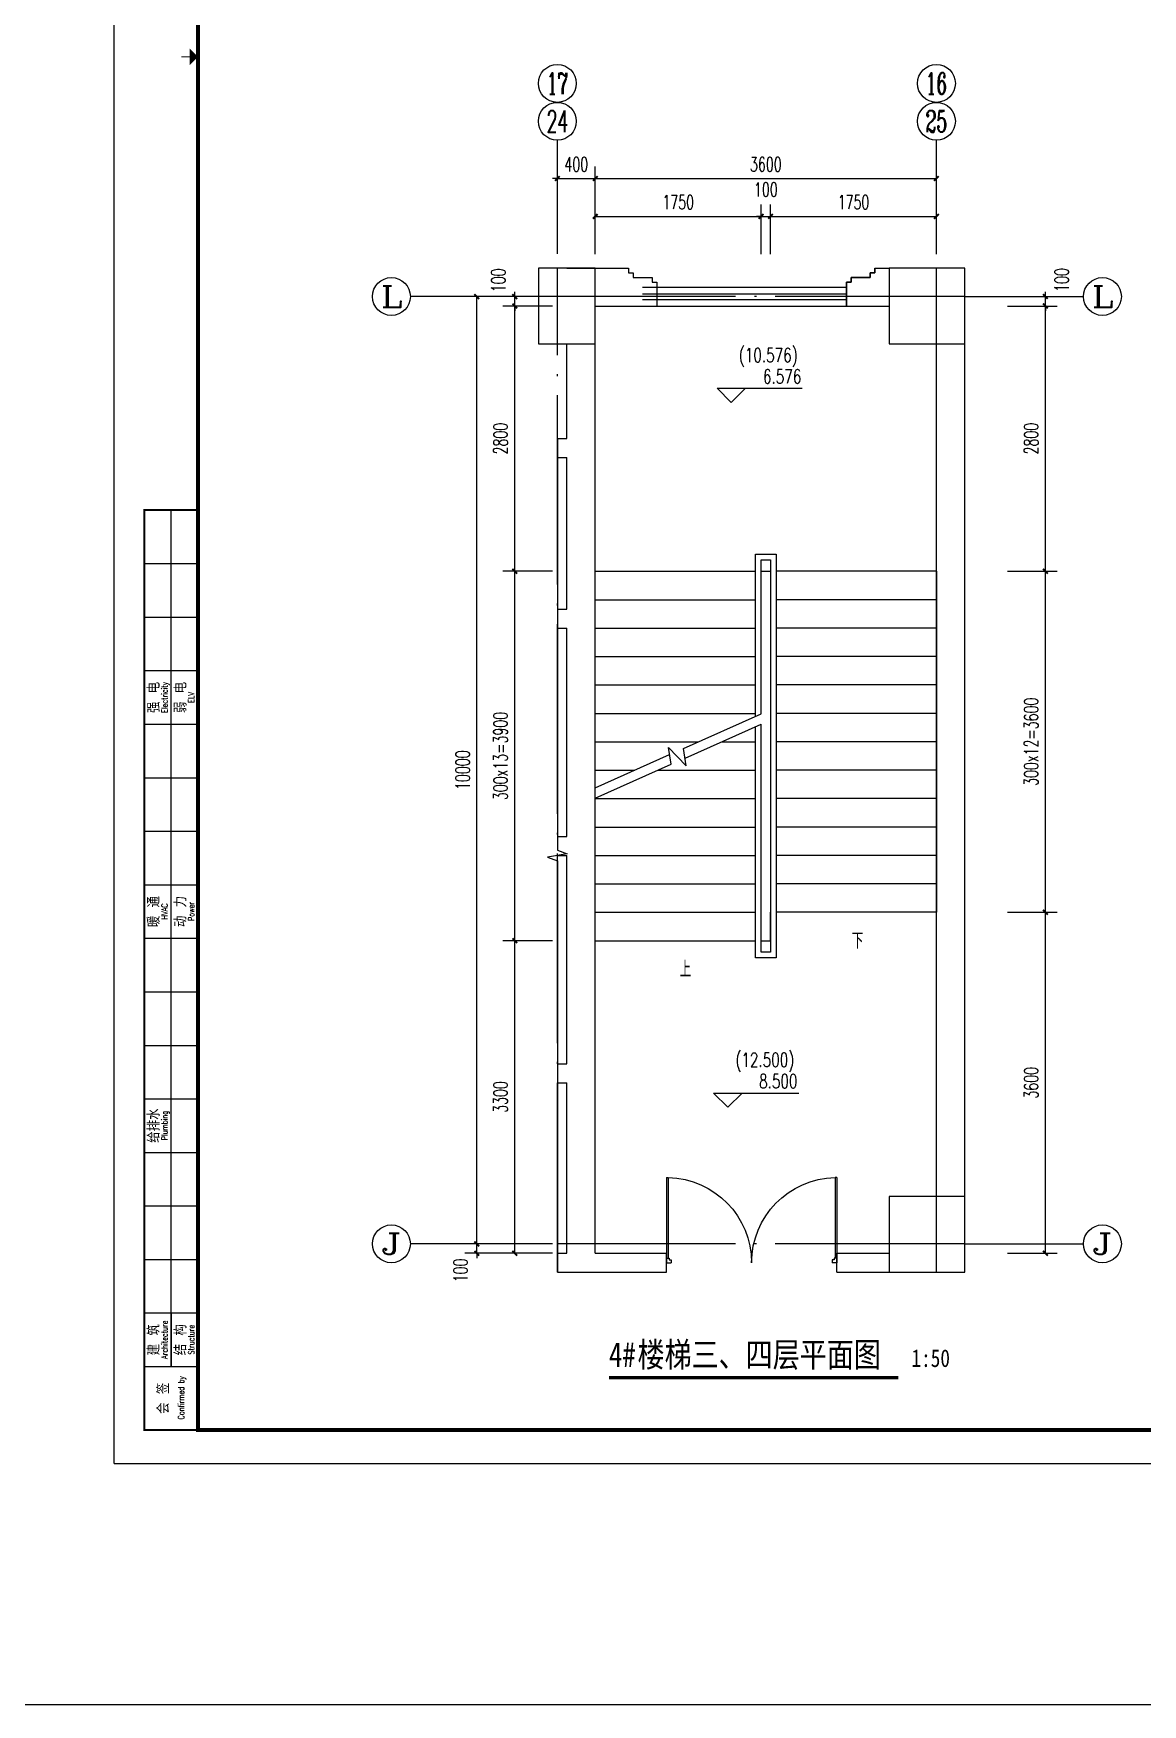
# Model space of a CAD drawing. Extents: x 239268 to 489116, y -316056 to -246175.
# Drawn here: x 369528 to 381233, y -278420 to -260778 of the extents above; entities that cross this region are included whole.
import ezdxf
from ezdxf.enums import TextEntityAlignment as Align

# ---------------------------------------------------------------- set-up
doc = ezdxf.new("R2010")
doc.units = 0
doc.header["$LTSCALE"] = 1000
doc.header["$MEASUREMENT"] = 0
doc.linetypes.add('DOTE', pattern=[2.42, 2, -0.2, 0.02, -0.2])
doc.layers.get('0').update_dxf_attribs({"linetype": 'CONTINUOUS'})
doc.layers.get('Defpoints').update_dxf_attribs({"color": 6, "linetype": 'CONTINUOUS'})
for name, color, linetype in [('3-liang-s', 120, 'CONTINUOUS'), ('A-墙线', 2, 'CONTINUOUS'), ('A-外窗', 145, 'CONTINUOUS'), ('A-门', 167, 'CONTINUOUS'), ('AXIS', 3, 'CONTINUOUS'), ('AXIS_TEXT', 7, 'CONTINUOUS'), ('COLUMN', 2, 'CONTINUOUS'), ('DIM_ELEV', 3, 'CONTINUOUS'), ('DIM_SYMB', 3, 'CONTINUOUS'), ('DOTE', 26, 'DOTE'), ('PUB_TEXT', 7, 'CONTINUOUS'), ('STAIR', 4, 'CONTINUOUS'), ('图框', 85, 'CONTINUOUS')]:
    doc.layers.add(name, color=color, linetype=linetype)
doc.styles.add('_TCH_AXIS', font='COMPLEX', dxfattribs={"bigfont": 'GBCBIG'})
doc.styles.add('_TCH_DIM', font='SIMPLEX', dxfattribs={"bigfont": 'GBCBIG'})
doc.styles.add('COMPLEX', font='COMPLEX')
doc.styles.add('DIM_FONT', font='SIMPLEX.shx', dxfattribs={"width": 0.65})
doc.styles.add('TKZ2_tjkts.shx', font='tjromant.shx', dxfattribs={"bigfont": 'tjkts.shx'})
doc.styles.add('房间名称', font='SIMHEI.TTF', dxfattribs={"width": 0.8})
doc.dimstyles.new('DIMN50', dxfattribs={"dimscale": 0.5, "dimtxt": 300, "dimasz": 100, "dimexe": 250, "dimexo": 300, "dimgap": 150, "dimtad": 1, "dimdec": 0, "dimzin": 0, "dimdsep": 46, "dimtxsty": 'DIM_FONT', "dimblk": 'ARCHTICK', "dimcen": 0.09, "dimclrt": 7, "dimazin": 2, "dimtfac": 1, "dimtdec": 0, "dimtix": 1, "dimtmove": 2, "dimatfit": 3, "dimfxl": 0, "dimtolj": 1, "dimtzin": 0, "dimarcsym": 0})

# ---------------------------------------------------------------- blocks, each defined once
blk = doc.blocks.new('m1800')
at = {"layer": 'A-墙线'}
for p, q in [((-900, -100), (-900, 100)), ((900, -100), (900, 100))]:
    blk.add_line(p, q, dxfattribs=at)
at = {"layer": 'A-门'}
for p, q in [((-900, 900), (-900, 0)), ((-900, 900), (-880, 900)), ((-880, 900), (-880, 50)), ((880, 900), (880, 50)), ((900, 900), (880, 900)), ((900, 900), (900, 0)), ((-900, 50), (-870, 50)), ((-900, 0), (-850, 0)), ((-870, 50), (-870, 30)), ((-870, 30), (-850, 30)), ((-850, 30), (-850, 0)), ((850, 30), (850, 0)), ((870, 30), (850, 30)), ((900, 0), (850, 0)), ((870, 50), (870, 30)), ((900, 50), (870, 50))]:
    blk.add_line(p, q, dxfattribs=at)
for centre, start, end in [((-900, 0), 0, 88.7267), ((900, 0), 91.2733, 180)]:
    blk.add_arc(centre, 900, start, end, dxfattribs=at)
blk = doc.blocks.new('TJAD_TK_A0')
at = {"layer": '图框'}
for p, q in [((973, -441.7), (973, 399.3)), ((990, -412.7), (990, -156.7)), ((982, -172.7), (998, -172.7)), ((982, -188.7), (998, -188.7)), ((982, -204.7), (998, -204.7)), ((982, -220.7), (998, -220.7)), ((982, -236.7), (998, -236.7)), ((982, -252.7), (998, -252.7)), ((982, -268.7), (998, -268.7)), ((982, -284.7), (998, -284.7)), ((982, -300.7), (998, -300.7)), ((982, -316.7), (998, -316.7)), ((982, -332.7), (998, -332.7)), ((982, -348.7), (998, -348.7)), ((982, -364.7), (998, -364.7)), ((982, -380.7), (998, -380.7)), ((982, -396.7), (998, -396.7)), ((990, -396.7), (990, -412.7)), ((982, -412.7), (998, -412.7)), ((973, -441.7), (2162, -441.7))]:
    blk.add_line(p, q, dxfattribs=at)
at = {"layer": '图框', "const_width": 1.2}
blk.add_lwpolyline([(2152, -431.7), (2152, 389.3), (998, 389.3), (998, -431.7)], close=True, dxfattribs=at)
at = {"layer": '图框'}
for points, const_width in [([(995.5, -21.2), (993, -21.2)], 0.3), ([(998, -431.7), (982, -431.7), (982, -156.7), (998, -156.7)], 0.6)]:
    blk.add_lwpolyline(points, dxfattribs=dict(at, const_width=const_width))
blk.add_solid([(995.5, -23.7), (995.5, -18.7), (998, -21.2)], dxfattribs=at)
at = {"layer": '图框', "style": 'TKZ2_tjkts.shx'}
for s, p in [('强 电', (984.79, -212.7)), ('弱 电', (992.79, -212.7)), ('暖 通', (984.79, -276.7)), ('动 力', (992.79, -276.7)), ('给排水', (984.79, -340.7)), ('建 筑', (984.79, -404.7)), ('结 构', (992.79, -404.7)), ('会 签', (987.62, -422.2))]:
    blk.add_text(s, height=3.6, rotation=90, dxfattribs=at).set_placement(p, align=Align.MIDDLE_CENTER)
at = {"layer": '图框', "style": 'TKZ2_tjkts.shx', "width": 0.8}
for s, p in [('Electricity', (988.02, -212.7)), ('ELV', (996.02, -212.7)), ('HVAC', (988.02, -276.7)), ('Power', (996.02, -276.7)), ('Plumbing', (988.02, -340.7)), ('Architecture', (988.02, -404.7)), ('Structure', (996.02, -404.7)), ('Confirmed by', (992.95, -422.09))]:
    blk.add_text(s, height=1.8, rotation=90, dxfattribs=at).set_placement(p, align=Align.MIDDLE_CENTER)
blk = doc.blocks.new('_ArchTick')
at = {"color": 0, "linetype": 'ByBlock', "const_width": 0.4}
blk.add_lwpolyline([(-0.5, -0.5), (0.5, 0.5)], dxfattribs=at)
blk = doc.blocks.new('*D214')
at = {"layer": 'AXIS', "color": 0, "lineweight": -2}
for p, q in [((379807, -270056), (380332, -270056)), ((380207, -273656), (380207, -270056)), ((379807, -273656), (380332, -273656))]:
    blk.add_line(p, q, dxfattribs=at)
at = {"layer": 'Defpoints', "color": 0}
for p in [(379657, -270056), (380207, -270056), (379657, -273656)]:
    blk.add_point(p, dxfattribs=at)
at = {"layer": 'AXIS', "color": 0, "lineweight": -2, "xscale": 50, "yscale": 50, "zscale": 50}
for p, rotation in [((380207, -270056), 90), ((380207, -273656), 270)]:
    blk.add_blockref('_ArchTick', p, dxfattribs=dict(at, rotation=rotation))
at = {"layer": 'AXIS', "color": 7, "insert": (380057, -271856), "char_height": 150, "attachment_point": 5, "rotation": 90, "style": 'DIM_FONT'}
blk.add_mtext('\\A1;3600', dxfattribs=at)
blk = doc.blocks.new('*D215')
at = {"layer": 'AXIS', "color": 0, "lineweight": -2}
for p, q in [((379807, -266456), (380332, -266456)), ((380207, -270056), (380207, -266456)), ((379807, -270056), (380332, -270056))]:
    blk.add_line(p, q, dxfattribs=at)
at = {"layer": 'Defpoints', "color": 0}
for p in [(379657, -266456), (380207, -266456), (379657, -270056)]:
    blk.add_point(p, dxfattribs=at)
at = {"layer": 'AXIS', "color": 0, "lineweight": -2, "xscale": 50, "yscale": 50, "zscale": 50}
for p, rotation in [((380207, -266456), 90), ((380207, -270056), 270)]:
    blk.add_blockref('_ArchTick', p, dxfattribs=dict(at, rotation=rotation))
at = {"layer": 'AXIS', "color": 7, "insert": (380057, -268256), "char_height": 150, "attachment_point": 5, "rotation": 90, "style": 'DIM_FONT'}
blk.add_mtext('\\A1;300x12=3600', dxfattribs=at)
blk = doc.blocks.new('*D216')
at = {"layer": 'AXIS', "color": 0, "lineweight": -2}
for p, q in [((379807, -263656), (380332, -263656)), ((380207, -266456), (380207, -263656)), ((379807, -266456), (380332, -266456))]:
    blk.add_line(p, q, dxfattribs=at)
at = {"layer": 'Defpoints', "color": 0}
for p in [(379657, -263656), (380207, -263656), (379657, -266456)]:
    blk.add_point(p, dxfattribs=at)
at = {"layer": 'AXIS', "color": 0, "lineweight": -2, "xscale": 50, "yscale": 50, "zscale": 50}
for p, rotation in [((380207, -263656), 90), ((380207, -266456), 270)]:
    blk.add_blockref('_ArchTick', p, dxfattribs=dict(at, rotation=rotation))
at = {"layer": 'AXIS', "color": 7, "insert": (380057, -265056), "char_height": 150, "attachment_point": 5, "rotation": 90, "style": 'DIM_FONT'}
blk.add_mtext('\\A1;2800', dxfattribs=at)
blk = doc.blocks.new('*D217')
at = {"layer": 'AXIS', "color": 0, "lineweight": -2}
for p, q in [((379807, -263556), (380332, -263556)), ((380207, -263556), (380207, -263506)), ((380207, -263656), (380207, -263556)), ((379807, -263656), (380332, -263656)), ((380207, -263656), (380207, -263706))]:
    blk.add_line(p, q, dxfattribs=at)
at = {"layer": 'Defpoints', "color": 0}
for p in [(379657, -263556), (380207, -263556), (379657, -263656)]:
    blk.add_point(p, dxfattribs=at)
at = {"layer": 'AXIS', "color": 0, "lineweight": -2, "xscale": 50, "yscale": 50, "zscale": 50}
for p, rotation in [((380207, -263556), 270), ((380207, -263656), 90)]:
    blk.add_blockref('_ArchTick', p, dxfattribs=dict(at, rotation=rotation))
at = {"layer": 'AXIS', "color": 7, "insert": (380380, -263381), "char_height": 150, "attachment_point": 5, "rotation": 90, "style": 'DIM_FONT'}
blk.add_mtext('\\A1;100', dxfattribs=at)
blk = doc.blocks.new('*D218')
at = {"layer": 'AXIS', "color": 0, "lineweight": -2}
for p, q in [((375057, -262310), (375007, -262310)), ((375057, -262710), (375057, -262185)), ((375057, -262310), (375457, -262310)), ((375457, -262710), (375457, -262185)), ((375457, -262310), (375507, -262310))]:
    blk.add_line(p, q, dxfattribs=at)
at = {"layer": 'Defpoints', "color": 0}
for p in [(375457, -262310), (375057, -262860), (375457, -262860)]:
    blk.add_point(p, dxfattribs=at)
at = {"layer": 'AXIS', "color": 0, "lineweight": -2, "xscale": 50, "yscale": 50, "zscale": 50}
blk.add_blockref('_ArchTick', (375057, -262310), dxfattribs=at)
at = {"layer": 'AXIS', "color": 0, "lineweight": -2, "xscale": 50, "yscale": 50, "zscale": 50, "rotation": 180}
blk.add_blockref('_ArchTick', (375457, -262310), dxfattribs=at)
at = {"layer": 'AXIS', "color": 7, "insert": (375257, -262160), "char_height": 150, "attachment_point": 5, "style": 'DIM_FONT'}
blk.add_mtext('\\A1;400', dxfattribs=at)
blk = doc.blocks.new('*D219')
at = {"layer": 'AXIS', "color": 0, "lineweight": -2}
for p, q in [((375457, -262710), (375457, -262185)), ((375457, -262310), (379057, -262310)), ((379057, -262710), (379057, -262185))]:
    blk.add_line(p, q, dxfattribs=at)
at = {"layer": 'Defpoints', "color": 0}
for p in [(379057, -262310), (375457, -262860), (379057, -262860)]:
    blk.add_point(p, dxfattribs=at)
at = {"layer": 'AXIS', "color": 0, "lineweight": -2, "xscale": 50, "yscale": 50, "zscale": 50, "rotation": 180}
blk.add_blockref('_ArchTick', (375457, -262310), dxfattribs=at)
at = {"layer": 'AXIS', "color": 0, "lineweight": -2, "xscale": 50, "yscale": 50, "zscale": 50}
blk.add_blockref('_ArchTick', (379057, -262310), dxfattribs=at)
at = {"layer": 'AXIS', "color": 7, "insert": (377257, -262160), "char_height": 150, "attachment_point": 5, "style": 'DIM_FONT'}
blk.add_mtext('\\A1;3600', dxfattribs=at)
blk = doc.blocks.new('*D220')
at = {"layer": 'AXIS', "color": 0, "lineweight": -2}
for p, q in [((375457, -263110), (375457, -262585)), ((377207, -263110), (377207, -262585)), ((375457, -262710), (377207, -262710))]:
    blk.add_line(p, q, dxfattribs=at)
at = {"layer": 'Defpoints', "color": 0}
for p in [(377207, -262710), (375457, -263260), (377207, -263260)]:
    blk.add_point(p, dxfattribs=at)
at = {"layer": 'AXIS', "color": 0, "lineweight": -2, "xscale": 50, "yscale": 50, "zscale": 50, "rotation": 180}
blk.add_blockref('_ArchTick', (375457, -262710), dxfattribs=at)
at = {"layer": 'AXIS', "color": 0, "lineweight": -2, "xscale": 50, "yscale": 50, "zscale": 50}
blk.add_blockref('_ArchTick', (377207, -262710), dxfattribs=at)
at = {"layer": 'AXIS', "color": 7, "insert": (376332, -262560), "char_height": 150, "attachment_point": 5, "style": 'DIM_FONT'}
blk.add_mtext('\\A1;1750', dxfattribs=at)
blk = doc.blocks.new('*D221')
at = {"layer": 'AXIS', "color": 0, "lineweight": -2}
for p, q in [((377207, -263110), (377207, -262585)), ((377307, -263110), (377307, -262585)), ((377207, -262710), (377157, -262710)), ((377207, -262710), (377307, -262710)), ((377307, -262710), (377357, -262710))]:
    blk.add_line(p, q, dxfattribs=at)
at = {"layer": 'Defpoints', "color": 0}
for p in [(377307, -262710), (377207, -263260), (377307, -263260)]:
    blk.add_point(p, dxfattribs=at)
at = {"layer": 'AXIS', "color": 0, "lineweight": -2, "xscale": 50, "yscale": 50, "zscale": 50}
blk.add_blockref('_ArchTick', (377207, -262710), dxfattribs=at)
at = {"layer": 'AXIS', "color": 0, "lineweight": -2, "xscale": 50, "yscale": 50, "zscale": 50, "rotation": 180}
blk.add_blockref('_ArchTick', (377307, -262710), dxfattribs=at)
at = {"layer": 'AXIS', "color": 7, "insert": (377257, -262426), "char_height": 150, "attachment_point": 5, "style": 'DIM_FONT'}
blk.add_mtext('\\A1;100', dxfattribs=at)
blk = doc.blocks.new('*D222')
at = {"layer": 'AXIS', "color": 0, "lineweight": -2}
for p, q in [((377307, -263110), (377307, -262585)), ((379057, -263110), (379057, -262585)), ((377307, -262710), (379057, -262710))]:
    blk.add_line(p, q, dxfattribs=at)
at = {"layer": 'Defpoints', "color": 0}
for p in [(379057, -262710), (377307, -263260), (379057, -263260)]:
    blk.add_point(p, dxfattribs=at)
at = {"layer": 'AXIS', "color": 0, "lineweight": -2, "xscale": 50, "yscale": 50, "zscale": 50, "rotation": 180}
blk.add_blockref('_ArchTick', (377307, -262710), dxfattribs=at)
at = {"layer": 'AXIS', "color": 0, "lineweight": -2, "xscale": 50, "yscale": 50, "zscale": 50}
blk.add_blockref('_ArchTick', (379057, -262710), dxfattribs=at)
at = {"layer": 'AXIS', "color": 7, "insert": (378182, -262560), "char_height": 150, "attachment_point": 5, "style": 'DIM_FONT'}
blk.add_mtext('\\A1;1750', dxfattribs=at)
blk = doc.blocks.new('*D223')
at = {"layer": 'AXIS', "color": 0, "lineweight": -2}
for p, q in [((375007, -270356), (374482, -270356)), ((374607, -273656), (374607, -270356)), ((375007, -273656), (374482, -273656))]:
    blk.add_line(p, q, dxfattribs=at)
at = {"layer": 'Defpoints', "color": 0}
for p in [(374607, -270356), (375157, -270356), (375157, -273656)]:
    blk.add_point(p, dxfattribs=at)
at = {"layer": 'AXIS', "color": 0, "lineweight": -2, "xscale": 50, "yscale": 50, "zscale": 50}
for p, rotation in [((374607, -270356), 90), ((374607, -273656), 270)]:
    blk.add_blockref('_ArchTick', p, dxfattribs=dict(at, rotation=rotation))
at = {"layer": 'AXIS', "color": 7, "insert": (374457, -272006), "char_height": 150, "attachment_point": 5, "rotation": 90, "style": 'DIM_FONT'}
blk.add_mtext('\\A1;3300', dxfattribs=at)
blk = doc.blocks.new('*D224')
at = {"layer": 'AXIS', "color": 0, "lineweight": -2}
for p, q in [((375007, -266456), (374482, -266456)), ((374607, -270356), (374607, -266456)), ((375007, -270356), (374482, -270356))]:
    blk.add_line(p, q, dxfattribs=at)
at = {"layer": 'Defpoints', "color": 0}
for p in [(374607, -266456), (375157, -266456), (375157, -270356)]:
    blk.add_point(p, dxfattribs=at)
at = {"layer": 'AXIS', "color": 0, "lineweight": -2, "xscale": 50, "yscale": 50, "zscale": 50}
for p, rotation in [((374607, -266456), 90), ((374607, -270356), 270)]:
    blk.add_blockref('_ArchTick', p, dxfattribs=dict(at, rotation=rotation))
at = {"layer": 'AXIS', "color": 7, "insert": (374457, -268406), "char_height": 150, "attachment_point": 5, "rotation": 90, "style": 'DIM_FONT'}
blk.add_mtext('\\A1;300x13=3900', dxfattribs=at)
blk = doc.blocks.new('*D225')
at = {"layer": 'AXIS', "color": 0, "lineweight": -2}
for p, q in [((375007, -263656), (374482, -263656)), ((374607, -266456), (374607, -263656)), ((375007, -266456), (374482, -266456))]:
    blk.add_line(p, q, dxfattribs=at)
at = {"layer": 'Defpoints', "color": 0}
for p in [(374607, -263656), (375157, -263656), (375157, -266456)]:
    blk.add_point(p, dxfattribs=at)
at = {"layer": 'AXIS', "color": 0, "lineweight": -2, "xscale": 50, "yscale": 50, "zscale": 50}
for p, rotation in [((374607, -263656), 90), ((374607, -266456), 270)]:
    blk.add_blockref('_ArchTick', p, dxfattribs=dict(at, rotation=rotation))
at = {"layer": 'AXIS', "color": 7, "insert": (374457, -265056), "char_height": 150, "attachment_point": 5, "rotation": 90, "style": 'DIM_FONT'}
blk.add_mtext('\\A1;2800', dxfattribs=at)
blk = doc.blocks.new('*D226')
at = {"layer": 'AXIS', "color": 0, "lineweight": -2}
for p, q in [((375007, -263556), (374482, -263556)), ((374607, -263556), (374607, -263506)), ((374607, -263656), (374607, -263556)), ((375007, -263656), (374482, -263656)), ((374607, -263656), (374607, -263706))]:
    blk.add_line(p, q, dxfattribs=at)
at = {"layer": 'Defpoints', "color": 0}
for p in [(374607, -263556), (375157, -263556), (375157, -263656)]:
    blk.add_point(p, dxfattribs=at)
at = {"layer": 'AXIS', "color": 0, "lineweight": -2, "xscale": 50, "yscale": 50, "zscale": 50}
for p, rotation in [((374607, -263556), 270), ((374607, -263656), 90)]:
    blk.add_blockref('_ArchTick', p, dxfattribs=dict(at, rotation=rotation))
at = {"layer": 'AXIS', "color": 7, "insert": (374435, -263385), "char_height": 150, "attachment_point": 5, "rotation": 90, "style": 'DIM_FONT'}
blk.add_mtext('\\A1;100', dxfattribs=at)
blk = doc.blocks.new('*D227')
at = {"layer": 'AXIS', "color": 0, "lineweight": -2}
for p, q in [((375007, -273556), (374082, -273556)), ((374207, -273556), (374207, -273506)), ((374207, -273656), (374207, -273556)), ((375007, -273656), (374082, -273656)), ((374207, -273656), (374207, -273706))]:
    blk.add_line(p, q, dxfattribs=at)
at = {"layer": 'Defpoints', "color": 0}
for p in [(374207, -273556), (375157, -273556), (375157, -273656)]:
    blk.add_point(p, dxfattribs=at)
at = {"layer": 'AXIS', "color": 0, "lineweight": -2, "xscale": 50, "yscale": 50, "zscale": 50}
for p, rotation in [((374207, -273556), 270), ((374207, -273656), 90)]:
    blk.add_blockref('_ArchTick', p, dxfattribs=dict(at, rotation=rotation))
at = {"layer": 'AXIS', "color": 7, "insert": (374035, -273837), "char_height": 150, "attachment_point": 5, "rotation": 90, "style": 'DIM_FONT'}
blk.add_mtext('\\A1;100', dxfattribs=at)
blk = doc.blocks.new('*D228')
at = {"layer": 'AXIS', "color": 0, "lineweight": -2}
for p, q in [((375007, -263556), (374082, -263556)), ((374207, -273556), (374207, -263556)), ((375007, -273556), (374082, -273556))]:
    blk.add_line(p, q, dxfattribs=at)
at = {"layer": 'Defpoints', "color": 0}
for p in [(374207, -263556), (375157, -263556), (375157, -273556)]:
    blk.add_point(p, dxfattribs=at)
at = {"layer": 'AXIS', "color": 0, "lineweight": -2, "xscale": 50, "yscale": 50, "zscale": 50}
for p, rotation in [((374207, -263556), 90), ((374207, -273556), 270)]:
    blk.add_blockref('_ArchTick', p, dxfattribs=dict(at, rotation=rotation))
at = {"layer": 'AXIS', "color": 7, "insert": (374057, -268556), "char_height": 150, "attachment_point": 5, "rotation": 90, "style": 'DIM_FONT'}
blk.add_mtext('\\A1;10000', dxfattribs=at)
blk = doc.blocks.new('_AXISO')
blk.add_circle((0, 0), 0.5)
at = {"layer": 'AXIS_TEXT', "style": 'COMPLEX', "width": 1.041667}
blk.add_attdef('A', text='', height=0.56, dxfattribs=at).set_placement((-0.25, -0.28), (0.25, -0.28), align=Align.FIT)

msp = doc.modelspace()

# ---------------------------------------------------------------- linework, layer by layer
at = {"layer": '3-liang-s'}
msp.add_lwpolyline([(375157.1, -263255.9), (375807.1, -263255.9), (375807.1, -263305.9), (375857.1, -263305.9), (375857.1, -263355.9), (376057.1, -263355.9), (376057.1, -263405.9), (376107.1, -263405.9), (376107.1, -263655.9), (378107.1, -263655.9), (378107.1, -263405.9), (378157.1, -263405.9), (378157.1, -263355.9), (378357.1, -263355.9), (378357.1, -263305.9), (378407.1, -263305.9), (378407.1, -263255.9), (378557.1, -263255.9)], dxfattribs=at)
at = {"layer": 'A-墙线'}
for p, q in [((375457.1, -263255.9), (375807.1, -263255.9)), ((375807.1, -263255.9), (375807.1, -263305.9)), ((375807.1, -263305.9), (375857.1, -263305.9)), ((375857.1, -263305.9), (375857.1, -263355.9)), ((375857.1, -263355.9), (376057.1, -263355.9)), ((376057.1, -263355.9), (376057.1, -263405.9)), ((378157.1, -263355.9), (378157.1, -263405.9)), ((378357.1, -263355.9), (378157.1, -263355.9)), ((378357.1, -263305.9), (378357.1, -263355.9)), ((378407.1, -263305.9), (378357.1, -263305.9)), ((378407.1, -263255.9), (378407.1, -263305.9)), ((378407.1, -263255.9), (378557.1, -263255.9)), ((376057.1, -263405.9), (376107.1, -263405.9)), ((376107.1, -263405.9), (376107.1, -263655.9)), ((378157.1, -263405.9), (378107.1, -263405.9)), ((378107.1, -263405.9), (378107.1, -263655.9)), ((375457.1, -263655.9), (376107.1, -263655.9)), ((378107.1, -263655.9), (378557.1, -263655.9)), ((375457.1, -273655.9), (375457.1, -263855.9)), ((375157.1, -265055.9), (375157.1, -264055.9)), ((379057.1, -273055.9), (379057.1, -264055.9)), ((379357.1, -273055.9), (379357.1, -264055.9)), ((375057.1, -265055.9), (375157.1, -265055.9)), ((375057.1, -265255.9), (375157.1, -265255.9)), ((375157.1, -266855.9), (375157.1, -265255.9)), ((375057.1, -266855.9), (375157.1, -266855.9)), ((375057.1, -267055.9), (375157.1, -267055.9)), ((375157.1, -269255.9), (375157.1, -267055.9)), ((375057.1, -269255.9), (375157.1, -269255.9)), ((375057.1, -269455.9), (375157.1, -269455.9)), ((375157.1, -271655.9), (375157.1, -269455.9)), ((375057.1, -271655.9), (375157.1, -271655.9)), ((375057.1, -271855.9), (375157.1, -271855.9)), ((375157.1, -273655.9), (375157.1, -271855.9)), ((375057.1, -273655.9), (375157.1, -273655.9)), ((375457.1, -273655.9), (376207.1, -273655.9)), ((378007.1, -273655.9), (378557.1, -273655.9)), ((375057.1, -273855.9), (376207.1, -273855.9)), ((378007.1, -273855.9), (378557.1, -273855.9)), ((253089.6, -278419.5), (489115.8, -278419.5))]:
    msp.add_line(p, q, dxfattribs=at)
at = {"layer": 'A-外窗'}
for p, q in [((375957.1, -263455.9), (378107.1, -263455.9)), ((375957.1, -263525.9), (378107.1, -263525.9)), ((375957.1, -263585.9), (378107.1, -263585.9)), ((375957.1, -263655.9), (378107.1, -263655.9))]:
    msp.add_line(p, q, dxfattribs=at)
at = {"layer": 'AXIS'}
for p, q in [((375057.1, -261505.9), (375057.1, -261505.9)), ((379057.1, -261505.9), (379057.1, -261505.9)), ((375057.1, -263105.9), (375057.1, -261905.9)), ((379057.1, -263105.9), (379057.1, -261905.9)), ((374707.1, -263555.9), (373505.4, -263555.9)), ((379357.1, -263555.9), (380608.9, -263555.9)), ((374707.1, -273555.9), (373505.4, -273555.9)), ((379357.1, -273555.9), (380608.9, -273555.9))]:
    msp.add_line(p, q, dxfattribs=at)
at = {"layer": 'COLUMN'}
for p, q in [((374857.1, -263255.9), (374857.1, -264055.9)), ((375457.1, -263255.9), (374857.1, -263255.9)), ((375457.1, -264055.9), (375457.1, -263255.9)), ((378557.1, -263255.9), (378557.1, -264055.9)), ((379357.1, -263255.9), (378557.1, -263255.9)), ((379357.1, -264055.9), (379357.1, -263255.9)), ((374857.1, -264055.9), (375457.1, -264055.9)), ((378557.1, -264055.9), (379357.1, -264055.9)), ((378557.1, -273055.9), (378557.1, -273855.9)), ((379357.1, -273055.9), (378557.1, -273055.9)), ((379357.1, -273855.9), (379357.1, -273055.9)), ((378557.1, -273855.9), (379357.1, -273855.9))]:
    msp.add_line(p, q, dxfattribs=at)
at = {"layer": 'DIM_ELEV'}
for p, q in [((376892.1, -264673.6), (376742.1, -264523.6)), ((376742.1, -264523.6), (377642.1, -264523.6)), ((376892.1, -264673.6), (377042.1, -264523.6)), ((376855.8, -272113.9), (376705.8, -271963.9)), ((376705.8, -271963.9), (377605.8, -271963.9)), ((376855.8, -272113.9), (377005.8, -271963.9))]:
    msp.add_line(p, q, dxfattribs=at)
at = {"layer": 'DIM_SYMB'}
msp.add_lwpolyline([(375057.1, -265055.9), (375057.1, -269399.7), (375162.1, -269437.9), (374952.1, -269474.9), (375057.1, -269512.2), (375057.1, -273855.9)], dxfattribs=at)
for points in [[(378212.1, -270055.9, 0, 0, 0), (378212.8, -265105.6, 0, 0, 0), (376399.6, -265105.6, 0, 0, 0), (376399.6, -268105.9, 40, 0, 0), (376399.6, -268255.9, 0, 0, 0)], [(376399.6, -270355.9, 0, 0, 0), (376399.6, -268705.9, 40, 0, 0), (376399.6, -268555.9, 0, 0, 0)]]:
    msp.add_lwpolyline(points, format="xyseb", dxfattribs=at)
at = {"layer": 'DIM_SYMB', "const_width": 35}
msp.add_lwpolyline([(375600.7, -274967.2), (378653.9, -274967.2)], dxfattribs=at)
at = {"layer": 'DOTE'}
for p, q in [((375057.1, -273855.9), (375057.1, -263255.9)), ((379057.1, -273855.9), (379057.1, -263255.9)), ((379357.1, -263555.9), (374857.1, -263555.9)), ((379357.1, -273555.9), (375057.1, -273555.9))]:
    msp.add_line(p, q, dxfattribs=at)
at = {"layer": 'STAIR'}
for p, q in [((377147.1, -267987.9), (377147.1, -266275.9)), ((377147.1, -266275.9), (377367.1, -266275.9)), ((377207.1, -267961.2), (377207.1, -266335.9)), ((377207.1, -266335.9), (377307.1, -266335.9)), ((377307.1, -266335.9), (377307.1, -270475.9)), ((377367.1, -266275.9), (377367.1, -270535.9)), ((375457.1, -268741.2), (375457.1, -266455.9)), ((375457.1, -266455.9), (377147.1, -266455.9)), ((377207.1, -267961.2), (377207.1, -266455.9)), ((377207.1, -266455.9), (377307.1, -266455.9)), ((377307.1, -266455.9), (377307.1, -270055.9)), ((379057.1, -266455.9), (377367.1, -266455.9)), ((379057.1, -266455.9), (379057.1, -270055.9)), ((375457.1, -266755.9), (377147.1, -266755.9)), ((379057.1, -266755.9), (377367.1, -266755.9)), ((375457.1, -267055.9), (377147.1, -267055.9)), ((379057.1, -267055.9), (377367.1, -267055.9)), ((375457.1, -267355.9), (377147.1, -267355.9)), ((379057.1, -267355.9), (377367.1, -267355.9)), ((375457.1, -267655.9), (377147.1, -267655.9)), ((379057.1, -267655.9), (377367.1, -267655.9)), ((375457.1, -267955.9), (377147.1, -267955.9)), ((376387.9, -268326.4), (377207.1, -267961.2)), ((379057.1, -267955.9), (377367.1, -267955.9)), ((376404.1, -268428.6), (377207.1, -268070.7)), ((377147.1, -270535.9), (377147.1, -268097.4)), ((377207.1, -270355.9), (377207.1, -268070.7)), ((377207.1, -270475.9), (377207.1, -268070.7)), ((375457.1, -268255.9), (376545.9, -268255.9)), ((376258.2, -268493.6), (376230.2, -268317.4)), ((376230.2, -268317.4), (376417.1, -268510.8)), ((376791.5, -268255.9), (377147.1, -268255.9)), ((379057.1, -268255.9), (377367.1, -268255.9)), ((375457.1, -268741.2), (376242, -268391.4)), ((375457.1, -268850.7), (376258.2, -268493.6)), ((376417.1, -268510.8), (376387.9, -268326.4)), ((375457.1, -268555.9), (375872.8, -268555.9)), ((376118.4, -268555.9), (377147.1, -268555.9)), ((379057.1, -268555.9), (377367.1, -268555.9)), ((375457.1, -270355.9), (375457.1, -268850.7)), ((375457.1, -268855.9), (377147.1, -268855.9)), ((379057.1, -268855.9), (377367.1, -268855.9)), ((375457.1, -269155.9), (377147.1, -269155.9)), ((379057.1, -269155.9), (377367.1, -269155.9)), ((375457.1, -269455.9), (377147.1, -269455.9)), ((379057.1, -269455.9), (377367.1, -269455.9)), ((375457.1, -269755.9), (377147.1, -269755.9)), ((379057.1, -269755.9), (377367.1, -269755.9)), ((375457.1, -270055.9), (377147.1, -270055.9)), ((377307.1, -270355.9), (377307.1, -270055.9)), ((379057.1, -270055.9), (377367.1, -270055.9)), ((375457.1, -270355.9), (377147.1, -270355.9)), ((377207.1, -270355.9), (377307.1, -270355.9)), ((377367.1, -270535.9), (377147.1, -270535.9)), ((377307.1, -270475.9), (377207.1, -270475.9))]:
    msp.add_line(p, q, dxfattribs=at)
at = {"layer": '图框', "color": 1}
msp.add_lwpolyline([(371263.9, -246528.2), (409192.4, -246528.2), (409192.4, -275521.9), (371263.9, -275521.9)], close=True, dxfattribs=at)

# ---------------------------------------------------------------- block references
at = {"layer": 'A-门', "xscale": -1}
msp.add_blockref('m1800', (377107.1, -273755.9), dxfattribs=at)
at = {"layer": 'AXIS'}
ref = msp.add_blockref('_AXISO', (375057.1, -261305.9), dxfattribs=dict(at, xscale=400, yscale=400, zscale=400))
ref.add_attrib('A', '17', dxfattribs={"layer": 'AXIS_TEXT', "height": 226.27, "style": '_TCH_AXIS', "width": 0.724138}).set_placement((374944, -261419.1), (375170.3, -261419.1), align=Align.FIT)
ref = msp.add_blockref('_AXISO', (379057.1, -261305.9), dxfattribs=dict(at, xscale=400, yscale=400, zscale=400))
ref.add_attrib('A', '16', dxfattribs={"layer": 'AXIS_TEXT', "height": 226.27, "style": '_TCH_AXIS', "width": 0.724138}).set_placement((378944, -261419.1), (379170.3, -261419.1), align=Align.FIT)
ref = msp.add_blockref('_AXISO', (375057.1, -261705.9), dxfattribs=dict(at, xscale=400, yscale=400, zscale=400))
ref.add_attrib('A', '24', dxfattribs={"layer": 'AXIS_TEXT', "height": 226.27, "style": '_TCH_AXIS', "width": 0.583333}).set_placement((374944, -261819.1), (375170.3, -261819.1), align=Align.FIT)
ref = msp.add_blockref('_AXISO', (379057.1, -261705.9), dxfattribs=dict(at, xscale=400, yscale=400, zscale=400))
ref.add_attrib('A', '25', dxfattribs={"layer": 'AXIS_TEXT', "height": 226.27, "style": '_TCH_AXIS', "width": 0.617647}).set_placement((378944, -261819.1), (379170.3, -261819.1), align=Align.FIT)
ref = msp.add_blockref('_AXISO', (373305.4, -263555.9), dxfattribs=dict(at, xscale=400, yscale=400, zscale=400))
ref.add_attrib('A', 'L', dxfattribs={"layer": 'AXIS_TEXT', "height": 226.3, "style": '_TCH_AXIS', "width": 1.4}).set_placement((373192.2, -263669.1), (373418.5, -263669.1), align=Align.FIT)
ref = msp.add_blockref('_AXISO', (380808.9, -263555.9), dxfattribs=dict(at, xscale=400, yscale=400, zscale=400))
ref.add_attrib('A', 'L', dxfattribs={"layer": 'AXIS_TEXT', "height": 226.3, "style": '_TCH_AXIS', "width": 1.4}).set_placement((380695.8, -263669.1), (380922, -263669.1), align=Align.FIT)
ref = msp.add_blockref('_AXISO', (373305.4, -273555.9), dxfattribs=dict(at, xscale=400, yscale=400, zscale=400))
ref.add_attrib('A', 'J', dxfattribs={"layer": 'AXIS_TEXT', "height": 226.3, "style": '_TCH_AXIS', "width": 1.909091}).set_placement((373192.2, -273669.1), (373418.5, -273669.1), align=Align.FIT)
ref = msp.add_blockref('_AXISO', (380808.9, -273555.9), dxfattribs=dict(at, xscale=400, yscale=400, zscale=400))
ref.add_attrib('A', 'J', dxfattribs={"layer": 'AXIS_TEXT', "height": 226.3, "style": '_TCH_AXIS', "width": 1.909091}).set_placement((380695.8, -273669.1), (380922, -273669.1), align=Align.FIT)
at = {"layer": '图框', "xscale": 35.31510107015492, "yscale": 35.31510107015492, "zscale": 35.31510107015458}
msp.add_blockref('TJAD_TK_A0', (336019.5, -260276.3), dxfattribs=at)

# ---------------------------------------------------------------- texts
at = {"layer": 'PUB_TEXT'}
for s, height, style, width, p in [('(10.576)', 148.75, '_TCH_DIM', 0.705882, (376972.1, -264248.6)), ('6.576', 148.75, '_TCH_DIM', 0.705882, (377227.1, -264473.6)), ('(12.500)', 148.75, '_TCH_DIM', 0.705882, (376935.8, -271688.9)), ('8.500', 148.75, '_TCH_DIM', 0.705882, (377185.8, -271913.9)), ('4#', 261.39, '房间名称', 0.8, (375600.7, -274855.9)), ('楼梯三、四层平面图', 261.39, '房间名称', 0.8, (375903.2, -274855.9)), ('1:50', 186.71, '房间名称', 0.8, (378793.9, -274855.9))]:
    msp.add_text(s, height=height, dxfattribs=dict(at, style=style, width=width)).set_placement(p)
at = {"layer": 'PUB_TEXT', "style": '_TCH_DIM'}
for s, p in [('下', (378164.7, -270440.9)), ('上', (376347.5, -270740.9))]:
    msp.add_text(s, height=168.8, dxfattribs=at).set_placement(p)

# ---------------------------------------------------------------- dimensions: what is measured, and where the dimension line sits
at = {"layer": 'AXIS'}
for p1, p2, distance, picture, middle in [((375057.1, -262859.7), (375457.1, -262859.7), 550, '*D218', (375257.1, -262159.7)), ((375457.1, -262859.7), (379057.1, -262859.7), 550, '*D219', (377257.1, -262159.7)), ((375457.1, -263259.7), (377207.1, -263259.7), 550, '*D220', (376332.1, -262559.7)), ((377307.1, -263259.7), (379057.1, -263259.7), 550, '*D222', (378182.1, -262559.7)), ((375157.1, -273555.9), (375157.1, -263555.9), 950, '*D228', (374057.1, -268555.9)), ((375157.1, -266455.9), (375157.1, -263655.9), 550, '*D225', (374457.1, -265055.9)), ((379657.1, -266455.9), (379657.1, -263655.9), -550, '*D216', (380057.1, -265055.9)), ((379657.1, -273655.9), (379657.1, -270055.9), -550, '*D214', (380057.1, -271855.9)), ((375157.1, -273655.9), (375157.1, -270355.9), 550, '*D223', (374457.1, -272005.9))]:
    dim = msp.add_aligned_dim(p1=p1, p2=p2, distance=distance, dimstyle='DIMN50', dxfattribs=at)
    dim.commit()
    dim.dimension.update_dxf_attribs({"geometry": picture, "text_midpoint": middle})
for base, p1, p2, angle, picture, middle in [((377307.1, -262709.7), (377207.1, -263259.7), (377307.1, -263259.7), 0, '*D221', (377257.1, -262426)), ((374607.1, -263555.9), (375157.1, -263655.9), (375157.1, -263555.9), 90.00002, '*D226', (374434.6, -263384.7)), ((380207.1, -263555.9), (379657.1, -263655.9), (379657.1, -263555.9), 89.99998, '*D217', (380379.7, -263380.9)), ((374207.1, -273555.9), (375157.1, -273655.9), (375157.1, -273555.9), 90.00002, '*D227', (374034.6, -273837.2))]:
    dim = msp.add_linear_dim(base=base, p1=p1, p2=p2, angle=angle, dimstyle='DIMN50', dxfattribs=at)
    dim.commit()
    dim.dimension.update_dxf_attribs({"geometry": picture, "text_midpoint": middle, "dimtype": 129})
for p1, p2, distance, text, picture, middle in [((375157.1, -270355.9), (375157.1, -266455.9), 550, '300x13=3900', '*D224', (374457.1, -268405.9)), ((379657.1, -270055.9), (379657.1, -266455.9), -550, '300x12=3600', '*D215', (380057.1, -268255.9))]:
    dim = msp.add_aligned_dim(p1=p1, p2=p2, distance=distance, text=text, dimstyle='DIMN50', dxfattribs=at)
    dim.commit()
    dim.dimension.update_dxf_attribs({"geometry": picture, "text_midpoint": middle})

doc.saveas('drawing.dxf')
